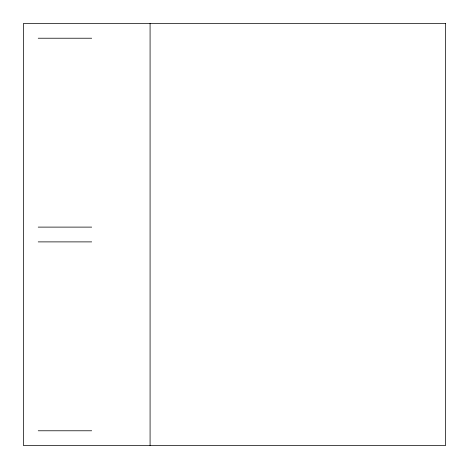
<?xml version="1.0" encoding="UTF-8"?>
<svg xmlns="http://www.w3.org/2000/svg" width="469" height="469" viewBox="0 0 469 469"><rect width="100%" height="100%" fill="white"/><g stroke="black" fill="none" stroke-linecap="round" stroke-linejoin="round"><path stroke-width="0.7" d="M38.224 38.224L91.69 38.224M38.224 227.113L91.69 227.113M38.224 241.887L91.69 241.887M38.224 430.776L91.69 430.776M150.08 23.45L150.08 445.55M445.55 23.45L23.45 23.45L23.45 445.55L445.55 445.55L445.55 23.45"/></g></svg>
